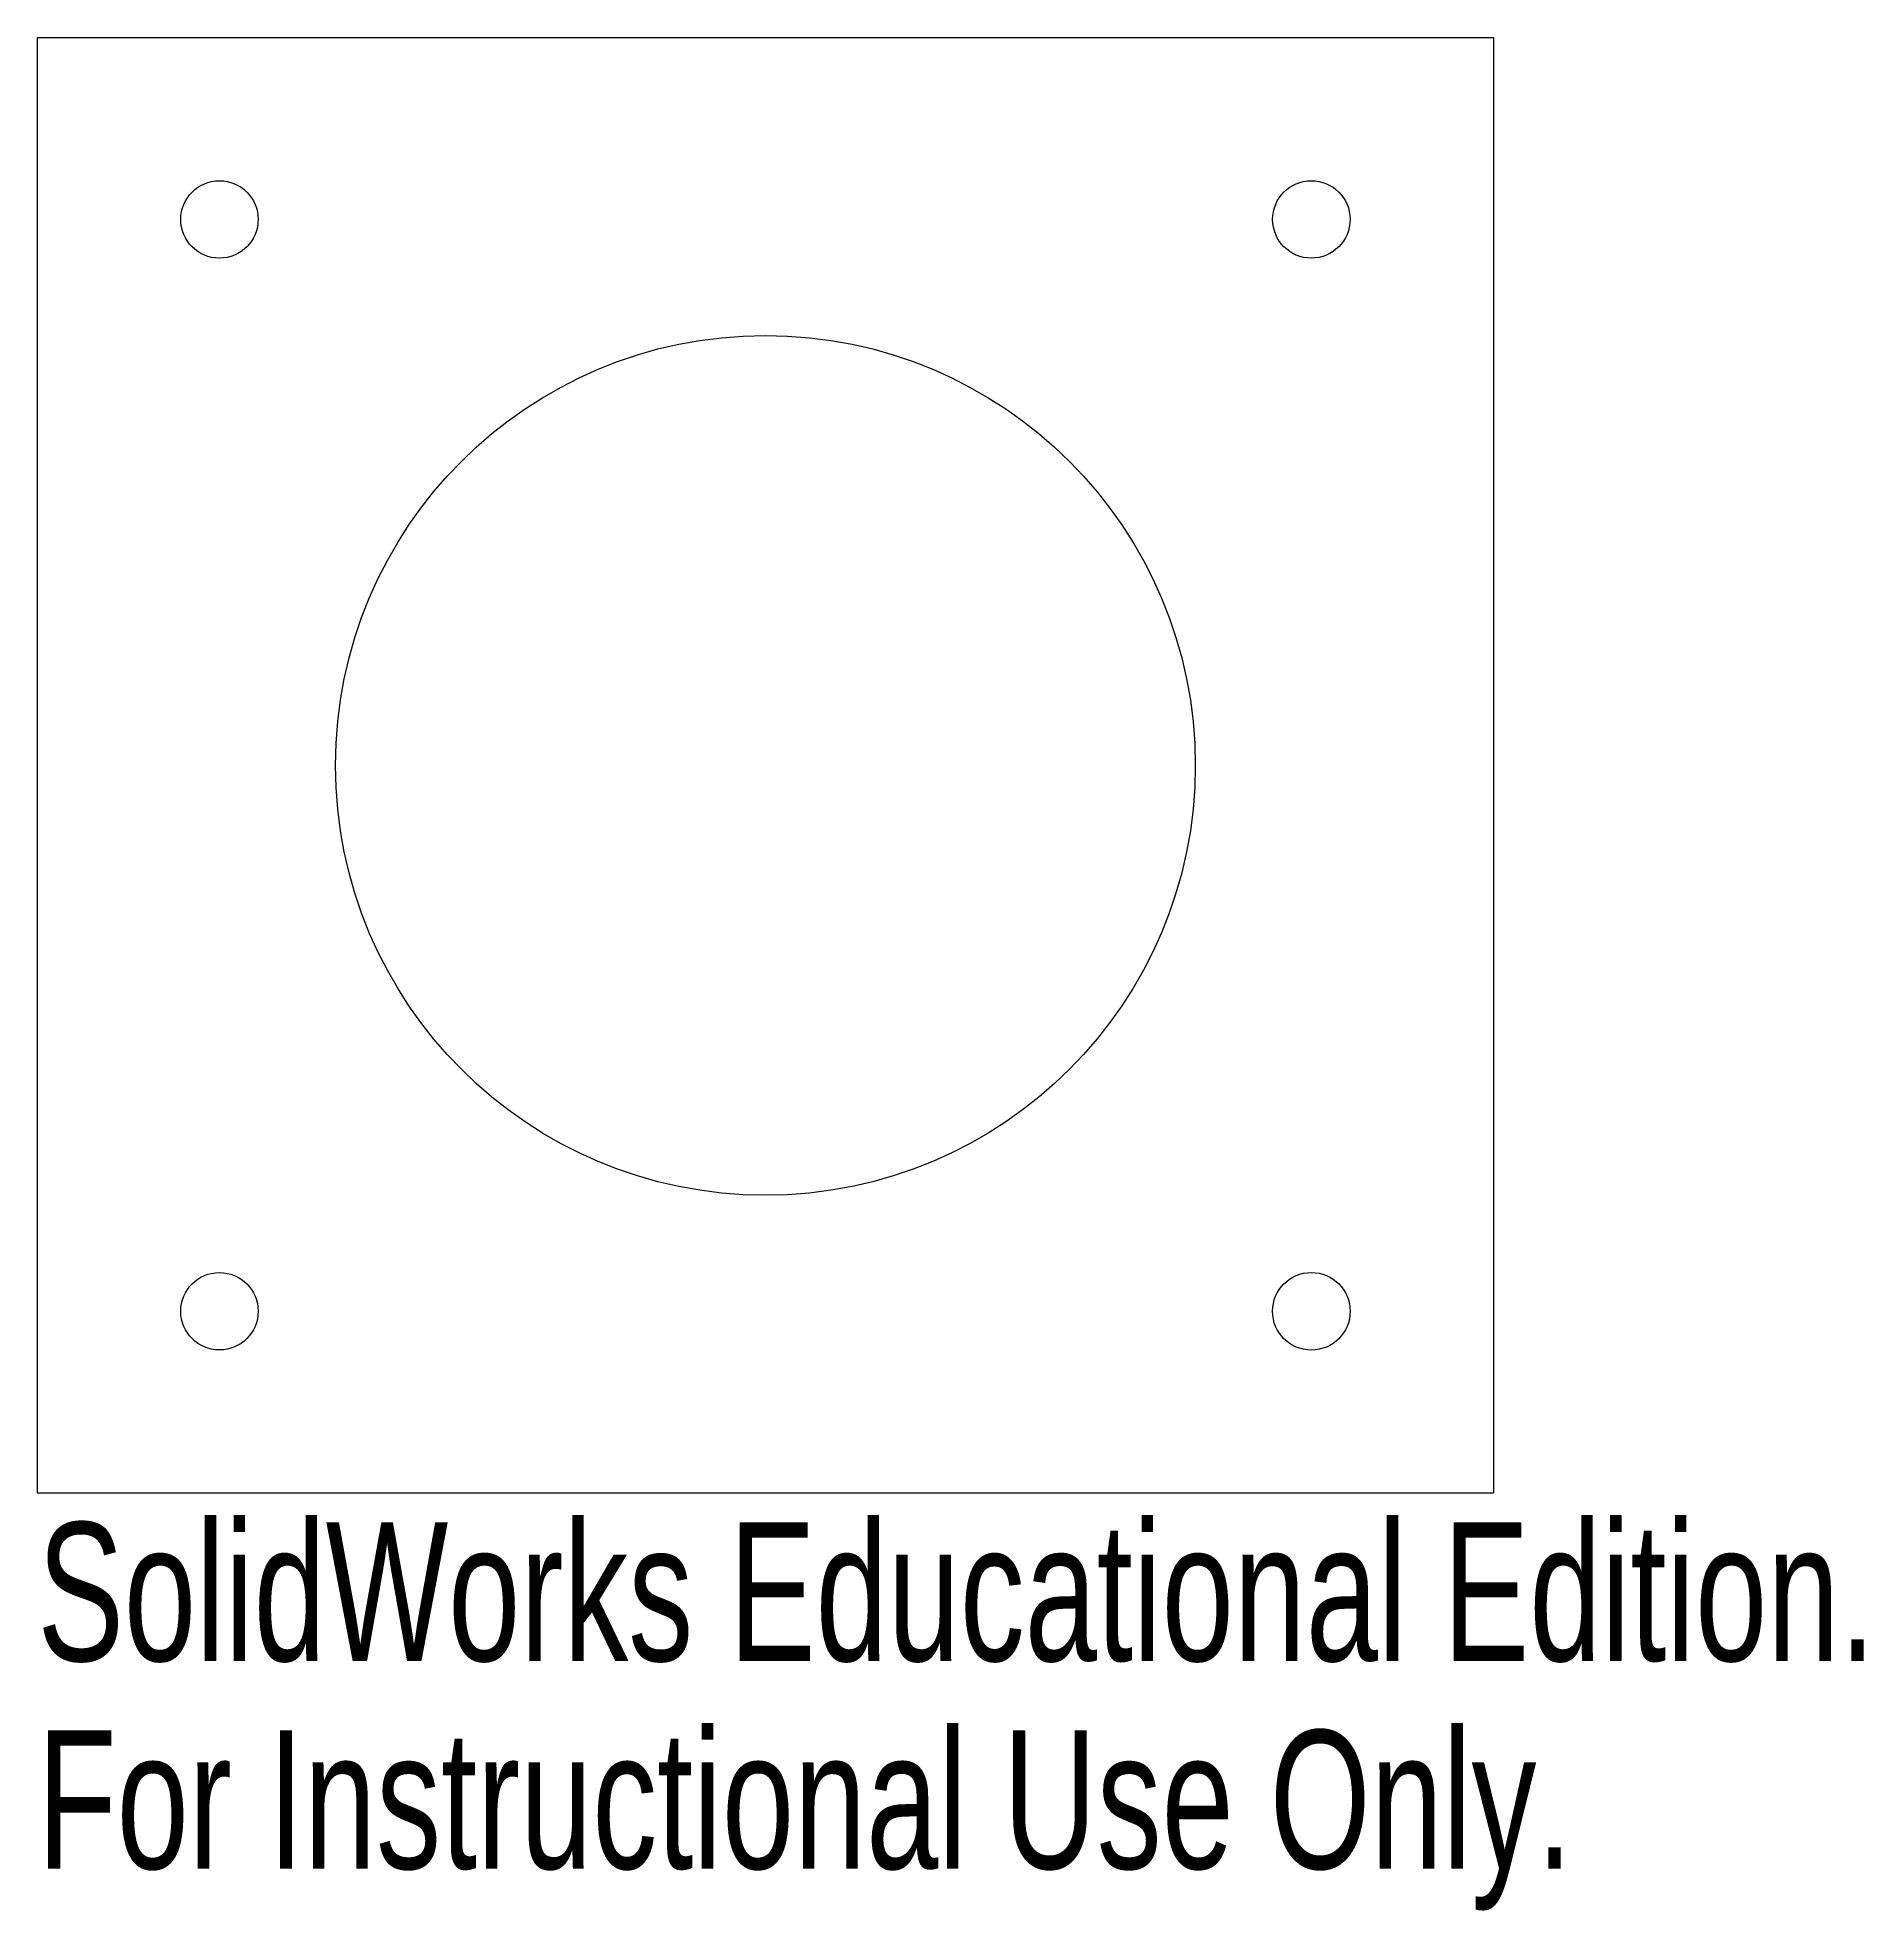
# Model space of a CAD drawing. Header units: inches. Extents: x -2 to 0.51, y -2.57 to 0.
import ezdxf

# ---------------------------------------------------------------- set-up
doc = ezdxf.new("R2010")
doc.units = ezdxf.units.IN
doc.header["$MEASUREMENT"] = 0
doc.styles.add('SLDTEXTSTYLE0', font='TXT', dxfattribs={"width": 0.7})

msp = doc.modelspace()

# ---------------------------------------------------------------- linework, layer by layer
at = {"color": 7, "linetype": 'Continuous', "lineweight": 15}
for p, q in [((-2, 0), (0, 0)), ((-2, -2), (-2, 0)), ((0, 0), (0, -2)), ((0, -2), (-2, -2))]:
    msp.add_line(p, q, dxfattribs=at)
for centre, radius in [((-1.75, -0.25), 0.0532), ((-0.25, -0.25), 0.0532), ((-1, -1), 0.5906), ((-1.75, -1.75), 0.0532), ((-0.25, -1.75), 0.0533)]:
    msp.add_circle(centre, radius, dxfattribs=at)

# ---------------------------------------------------------------- texts
at = {"color": 7, "linetype": 'Continuous', "char_height": 0.1903, "attachment_point": 1, "style": 'SLDTEXTSTYLE0'}
for s, insert in [('SolidWorks Educational Edition.', (-2, -2.0401)), ('For Instructional Use Only.', (-2, -2.3256))]:
    msp.add_mtext(s, dxfattribs=dict(at, insert=insert))

doc.saveas('drawing.dxf')
